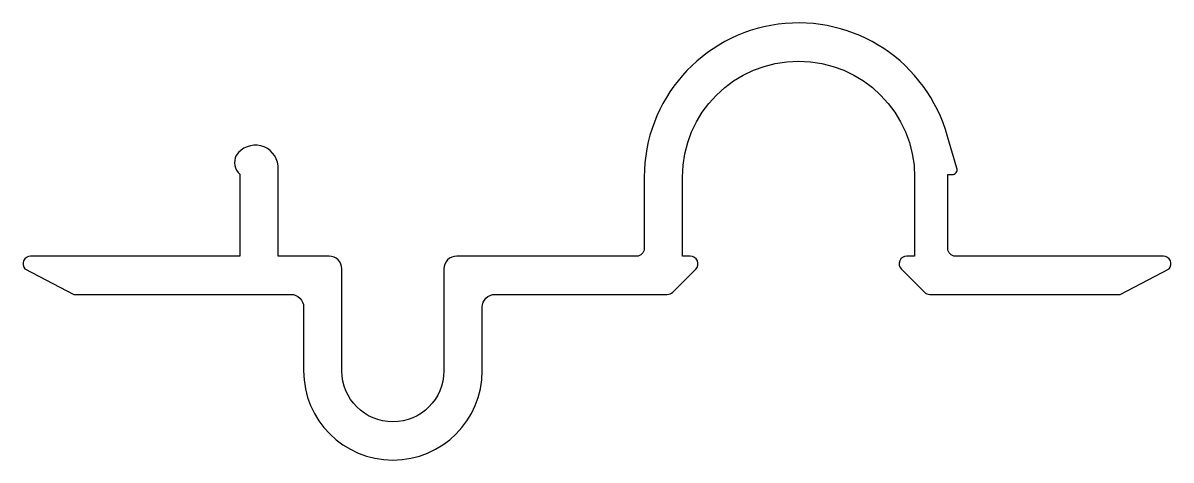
# Model space of a CAD drawing. Extents: x 233 to 278, y 253.6 to 270.8.
import ezdxf

# ---------------------------------------------------------------- set-up
doc = ezdxf.new("R2010")
doc.units = 0
doc.layers.add('ANA', color=220, linetype='CONTINUOUS')

msp = doc.modelspace()

# ---------------------------------------------------------------- linework, layer by layer
at = {"layer": 'ANA'}
msp.add_lwpolyline([(267.933, 264.732), (267.933, 261.632), (267.627, 261.632, 0.668179), (267.415, 261.12), (268.315, 260.22, 0.198912), (268.527, 260.132), (275.983, 260.132), (277.906, 261.132, 0.648232), (277.683, 261.632), (269.533, 261.632, -0.414214), (269.233, 261.932), (269.233, 264.832), (269.399, 264.832, 0.502598), (269.591, 265.089), (269.22, 266.323), (269.219, 266.325, 0.874884), (257.333, 264.732), (257.333, 261.932, -0.414214), (257.033, 261.632), (249.983, 261.632, 0.414214), (249.483, 261.132), (249.483, 257.132, -1), (245.483, 257.132), (245.483, 261.132, 0.414214), (244.983, 261.632), (242.983, 261.632), (242.983, 265.178, 0.708162), (241.345, 265.582, 0.343318), (241.483, 264.844), (241.483, 261.632), (233.283, 261.632, 0.648232), (233.059, 261.132), (234.983, 260.132), (243.483, 260.132, -0.414214), (243.983, 259.632), (243.983, 257.132, 1), (250.983, 257.132), (250.983, 259.632, -0.414214), (251.483, 260.132), (258.239, 260.132, 0.198912), (258.451, 260.22), (259.351, 261.12, 0.668179), (259.139, 261.632), (258.833, 261.632), (258.833, 264.732, -1)], format="xyb", close=True, dxfattribs=at)

doc.saveas('drawing.dxf')
